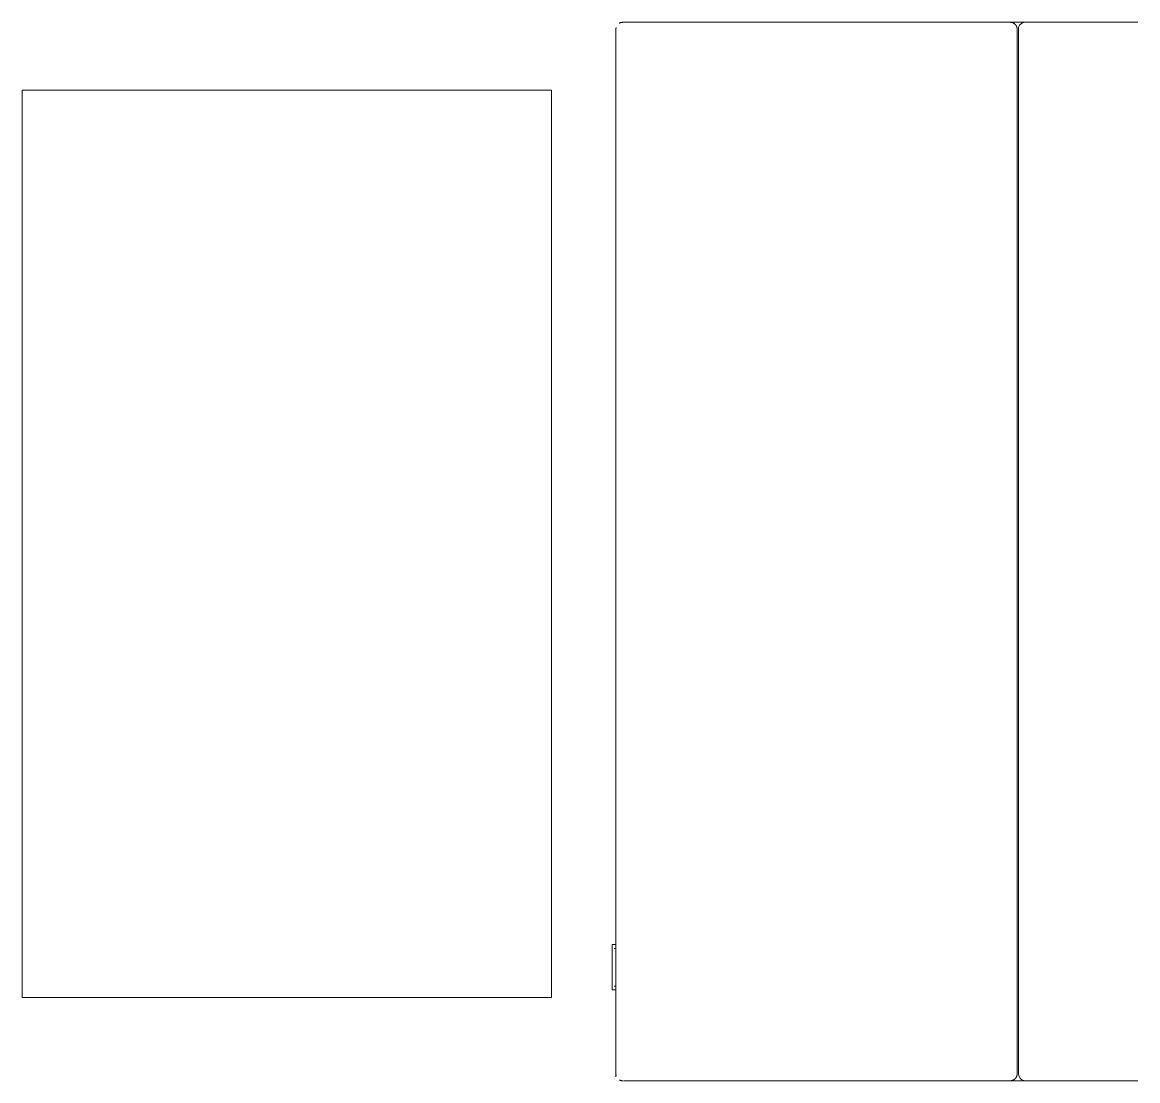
# Model space of a CAD drawing. Header units: millimetres. Extents: x 155927 to 295199, y -4084 to 97293.
# Drawn here: x 186668 to 188143, y 21383 to 22783 of the extents above; entities that cross this region are included whole.
import ezdxf

# ---------------------------------------------------------------- set-up
doc = ezdxf.new("R2010")
doc.units = ezdxf.units.MM
doc.header["$MEASUREMENT"] = 0
doc.layers.add('I-FURN', color=8, linetype='CONTINUOUS', lineweight=9)

msp = doc.modelspace()

# ---------------------------------------------------------------- linework, layer by layer
at = {"layer": 'I-FURN'}
for p, q in [((187452.6, 22775), (187452.7, 22775.4)), ((187452.6, 21388), (187452.6, 22775.2)), ((187452.6, 22774.7), (187452.6, 22775)), ((187452.6, 22774.3), (187452.6, 22774.7)), ((187452.6, 22774), (187452.6, 22774.3)), ((187452.7, 22775.4), (187452.8, 22775.8)), ((187452.8, 22775.8), (187452.8, 22776.1)), ((187457, 22781.7), (187457.3, 22781.9)), ((187457.3, 22781.9), (187457.7, 22782.1)), ((187457.7, 22782.1), (187458, 22782.2)), ((187458, 22782.2), (187458.3, 22782.4)), ((187458.3, 22782.4), (187458.6, 22782.5)), ((187458.6, 22782.5), (187459, 22782.6)), ((187459, 22782.6), (187459.3, 22782.7)), ((187459.3, 22782.7), (187459.7, 22782.8)), ((187459.7, 22782.8), (187460, 22782.8)), ((187460, 22782.8), (187460.4, 22782.9)), ((187460.4, 22782.9), (187460.8, 22782.9)), ((187460.8, 22782.9), (187461.1, 22783)), ((187461.1, 22783), (187461.5, 22783)), ((187862.6, 22783), (187461.4, 22783)), ((187461.5, 22783), (187461.6, 22783)), ((188142.6, 22783), (187862.6, 22783)), ((187974.2, 22783), (187974.5, 22783)), ((187974.5, 22783), (187974.9, 22782.9)), ((187974.9, 22782.9), (187975.2, 22782.9)), ((187975.2, 22782.9), (187975.6, 22782.8)), ((187975.6, 22782.8), (187976, 22782.8)), ((187976, 22782.8), (187976.3, 22782.7)), ((187976.3, 22782.7), (187976.7, 22782.6)), ((187976.7, 22782.6), (187977, 22782.5)), ((187977, 22782.5), (187977.3, 22782.4)), ((187977.3, 22782.4), (187977.7, 22782.3)), ((187977.7, 22782.3), (187978, 22782.1)), ((187978, 22782.1), (187978.3, 22781.9)), ((187978.3, 22781.9), (187978.6, 22781.8)), ((187978.6, 22781.8), (187978.9, 22781.6)), ((187978.9, 22781.6), (187979.2, 22781.4)), ((187979.2, 22781.4), (187979.5, 22781.2)), ((187979.5, 22781.2), (187979.8, 22781)), ((187979.8, 22781), (187980.1, 22780.7)), ((187980.1, 22780.7), (187980.4, 22780.5)), ((187980.4, 22780.5), (187980.6, 22780.2)), ((187980.6, 22780.2), (187980.9, 22780)), ((187980.9, 22780), (187981.1, 22779.7)), ((187981.1, 22779.7), (187981.3, 22779.4)), ((187981.3, 22779.4), (187981.5, 22779.1)), ((187981.5, 22779.1), (187981.7, 22778.8)), ((187981.7, 22778.8), (187981.9, 22778.5)), ((187981.9, 22778.5), (187982.1, 22778.2)), ((187982.1, 22778.2), (187982.3, 22777.9)), ((187982.3, 22777.9), (187982.4, 22777.6)), ((187982.4, 22777.6), (187982.6, 22777.2)), ((187982.6, 22777.2), (187982.7, 22776.9)), ((187982.7, 22776.9), (187982.8, 22776.5)), ((187982.8, 22776.5), (187982.9, 22776.2)), ((187982.9, 22776.2), (187983, 22775.8)), ((187983, 22775.8), (187983, 22775.5)), ((187983, 22775.5), (187983.1, 22775.1)), ((187983.1, 22775.1), (187983.1, 22774.8)), ((187983.1, 22774.8), (187983.2, 22774.4)), ((187983.2, 22774.4), (187983.2, 22774.1)), ((187983.2, 22774.1), (187983.2, 22774)), ((188142.6, 22783), (188093.9, 22783)), ((187452.6, 22774), (187452.6, 21392)), ((187983.2, 21392), (187983.2, 22774)), ((187984.9, 21392), (187984.9, 22774)), ((186667.6, 22693), (186667.6, 21493)), ((187367.6, 22693), (186667.6, 22693)), ((187367.6, 21493), (187367.6, 22693)), ((187452.6, 21563), (187447.6, 21563)), ((187447.6, 21503), (187447.6, 21563)), ((187447.6, 21563), (187447.6, 21561.9)), ((187452.6, 21558), (187450.1, 21558)), ((187450.1, 21508), (187452.6, 21508)), ((186667.6, 21493), (187367.6, 21493)), ((187447.6, 21504), (187447.6, 21503)), ((187447.6, 21503), (187452.6, 21503)), ((187452.6, 21391.5), (187452.6, 21391.9)), ((187452.6, 21391.1), (187452.6, 21391.5)), ((187452.6, 21390.8), (187452.6, 21391.1)), ((187452.7, 21390.4), (187452.6, 21390.8)), ((187452.8, 21390.1), (187452.7, 21390.4)), ((187452.9, 21389.7), (187452.8, 21390.1)), ((187982.1, 21387.8), (187982, 21387.5)), ((187982.3, 21388.1), (187982.1, 21387.8)), ((187982.5, 21388.5), (187982.3, 21388.1)), ((187982.6, 21388.8), (187982.5, 21388.5)), ((187982.7, 21389.1), (187982.6, 21388.8)), ((187982.8, 21389.5), (187982.7, 21389.1)), ((187982.9, 21389.8), (187982.8, 21389.5)), ((187983, 21390.2), (187982.9, 21389.8)), ((187983.1, 21390.5), (187983, 21390.2)), ((187983.2, 21391.6), (187983.1, 21391.2)), ((187983.1, 21391.2), (187983.1, 21390.9)), ((187983.1, 21390.9), (187983.1, 21390.5)), ((187983.2, 21392), (187983.2, 21391.6)), ((187457.4, 21384), (187457.1, 21384.2)), ((187457.7, 21383.8), (187457.4, 21384)), ((187458.1, 21383.7), (187457.7, 21383.8)), ((187458.4, 21383.5), (187458.1, 21383.7)), ((187458.7, 21383.4), (187458.4, 21383.5)), ((187459.1, 21383.3), (187458.7, 21383.4)), ((187459.4, 21383.2), (187459.1, 21383.3)), ((187459.8, 21383.1), (187459.4, 21383.2)), ((187460.1, 21383.1), (187459.8, 21383.1)), ((187460.5, 21383), (187460.1, 21383.1)), ((187460.9, 21383), (187460.5, 21383)), ((187461.2, 21383), (187460.9, 21383)), ((187461.6, 21383), (187461.2, 21383)), ((187862.6, 21383), (187462.6, 21383)), ((188142.6, 21383), (187862.6, 21383)), ((187974.3, 21383), (187974.2, 21383)), ((187974.6, 21383), (187974.3, 21383)), ((187975, 21383), (187974.6, 21383)), ((187975.3, 21383), (187975, 21383)), ((187975.7, 21383.1), (187975.3, 21383)), ((187976, 21383.2), (187975.7, 21383.1)), ((187976.4, 21383.2), (187976, 21383.2)), ((187976.7, 21383.3), (187976.4, 21383.2)), ((187977.1, 21383.5), (187976.7, 21383.3)), ((187977.4, 21383.6), (187977.1, 21383.5)), ((187977.8, 21383.7), (187977.4, 21383.6)), ((187978.1, 21383.9), (187977.8, 21383.7)), ((187978.4, 21384), (187978.1, 21383.9)), ((187978.7, 21384.2), (187978.4, 21384)), ((187979, 21384.4), (187978.7, 21384.2)), ((187979.3, 21384.6), (187979, 21384.4)), ((187979.6, 21384.8), (187979.3, 21384.6)), ((187979.9, 21385), (187979.6, 21384.8)), ((187980.2, 21385.3), (187979.9, 21385)), ((187980.4, 21385.5), (187980.2, 21385.3)), ((187980.7, 21385.8), (187980.4, 21385.5)), ((187980.9, 21386), (187980.7, 21385.8)), ((187981.2, 21386.3), (187980.9, 21386)), ((187981.4, 21386.6), (187981.2, 21386.3)), ((187981.6, 21386.9), (187981.4, 21386.6)), ((187981.8, 21387.2), (187981.6, 21386.9)), ((187982, 21387.5), (187981.8, 21387.2)), ((188093.9, 21383), (188142.6, 21383))]:
    msp.add_line(p, q, dxfattribs=at)
for centre, major_axis, start_param, end_param in [((187993.9, 22774), (0, 9), 0.785368, 1.570796), ((187993.9, 22774), (0, 9), 0.523559, 0.785357), ((187993.9, 22774), (0, 9), 0.261749, 0.523551), ((187993.9, 22774), (0, -9), 3.141593, 3.403339), ((187993.9, 21392), (0, -9), 4.712389, 6.283185)]:
    msp.add_ellipse(centre, major_axis=major_axis, ratio=0.997091, start_param=start_param, end_param=end_param, dxfattribs=at)

doc.saveas('drawing.dxf')
